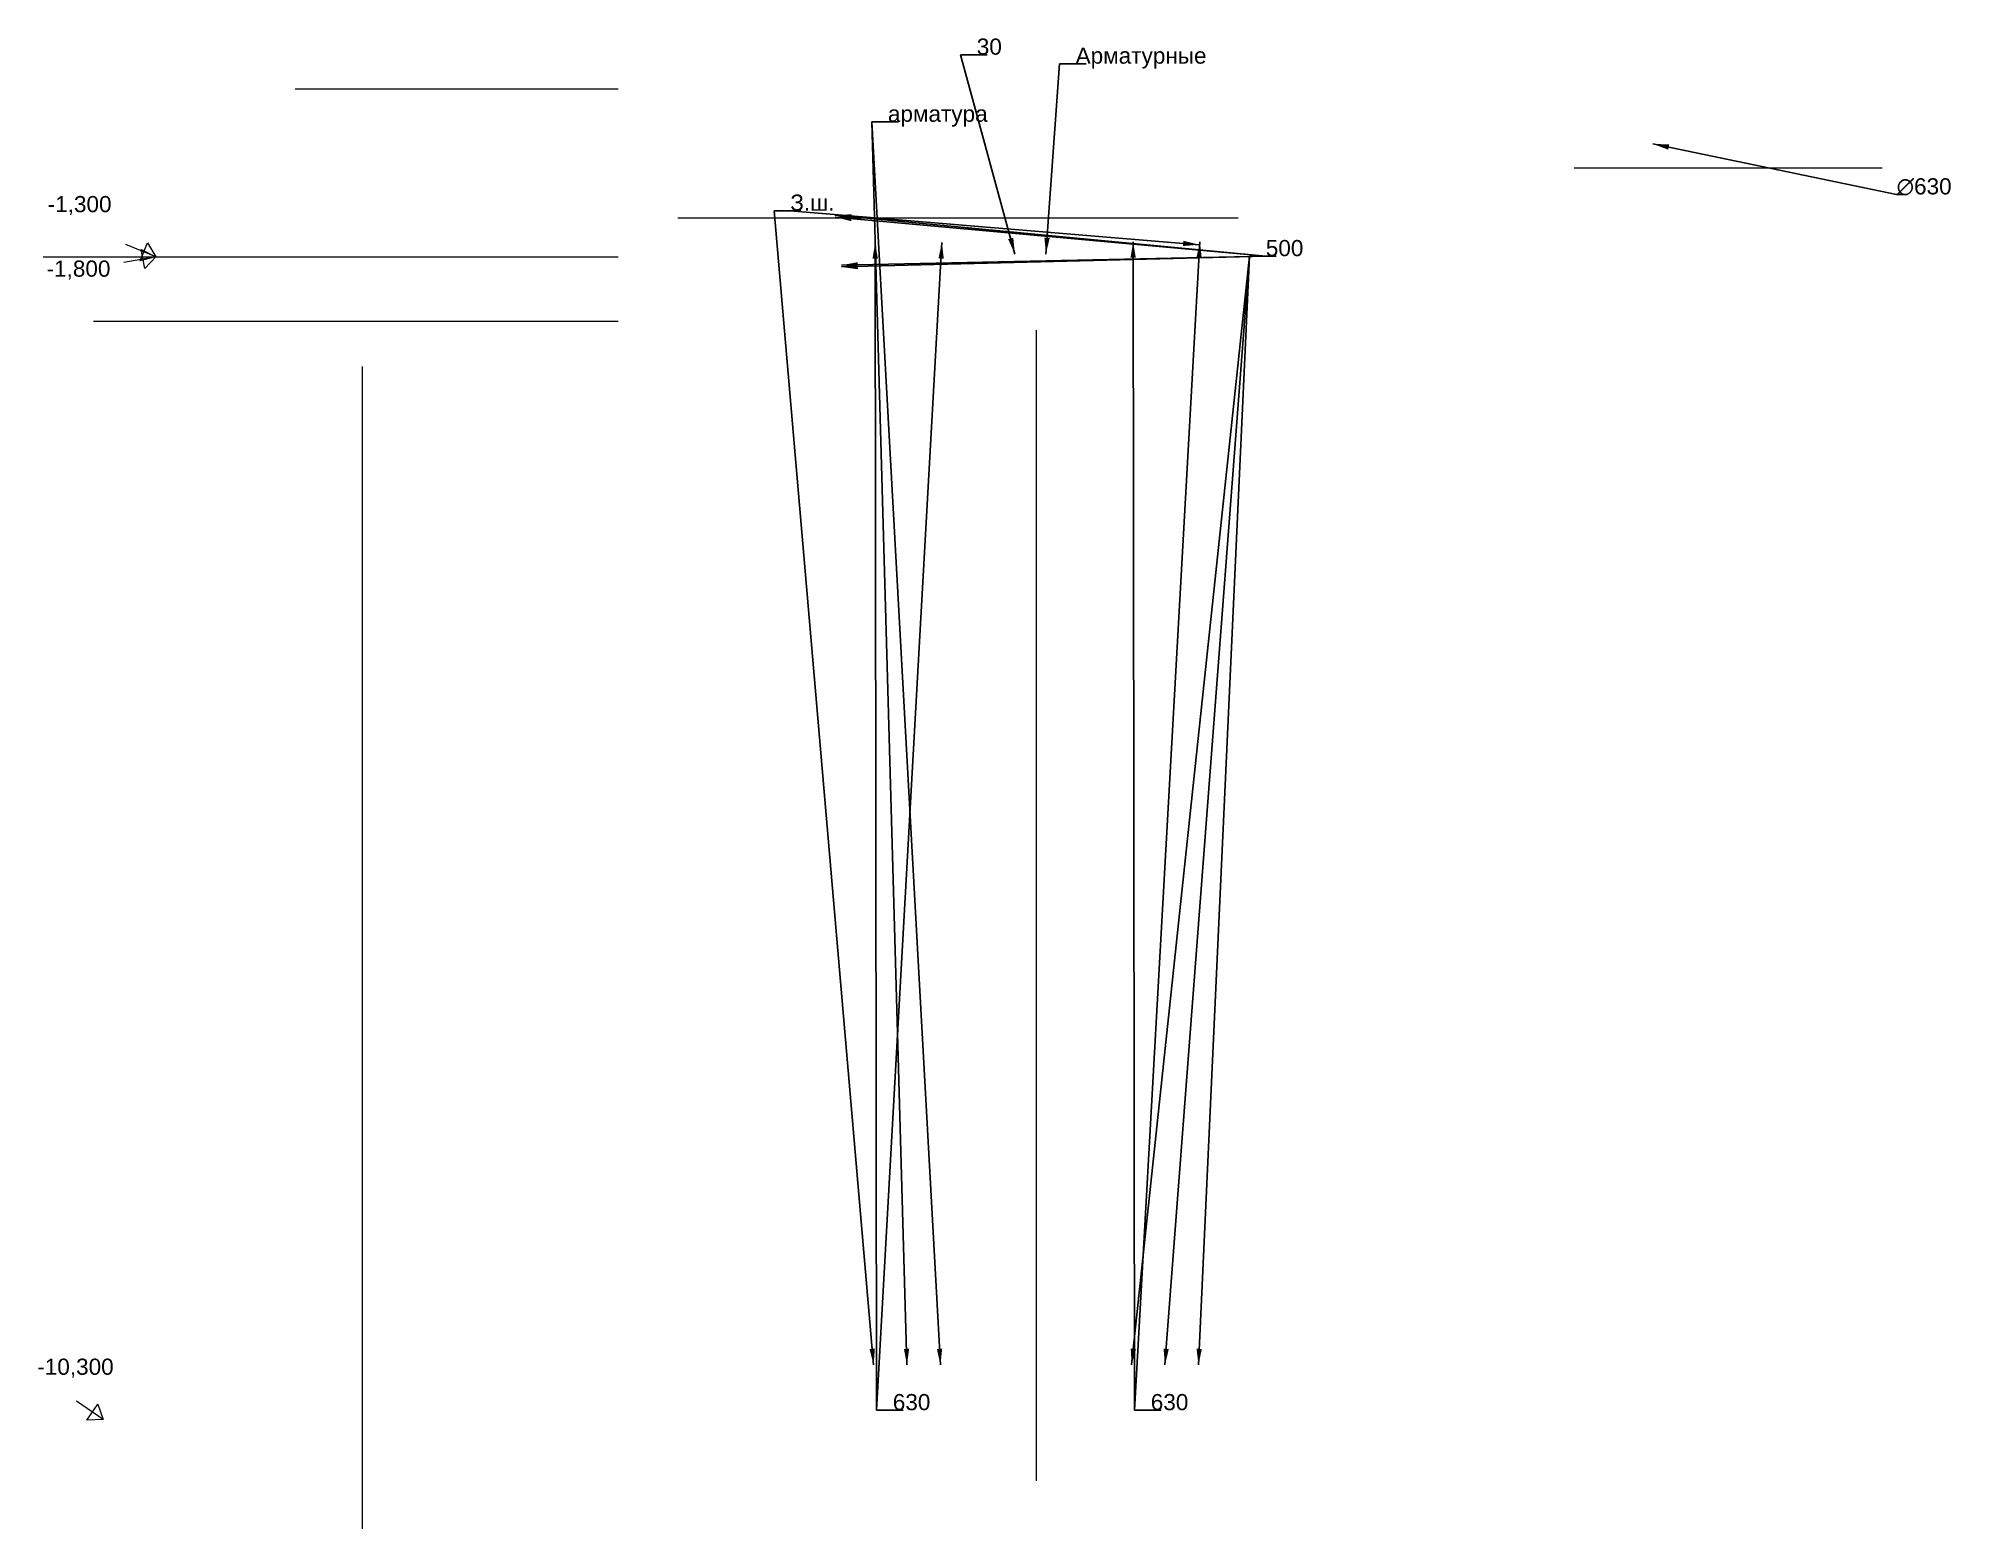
# Model space of a CAD drawing. Extents: x 45 to 341, y 45 to 276.
import ezdxf

# ---------------------------------------------------------------- set-up
doc = ezdxf.new("R2010")
doc.units = 0
doc.linetypes.add('TEYPDFCAD_CENTER', pattern=[20, 12, -3, 2, -3])
for name, color, linetype in [('PDF_ВЫНОСКИ', 7, 'Continuous'), ('PDF_ОСИ', 7, 'Continuous'), ('PDF_ОТМЕТКИ', 7, 'Continuous')]:
    doc.layers.add(name, color=color, linetype=linetype)
doc.styles.add('TEYPDFCAD_TEXT', font='arial.ttf')
doc.dimstyles.new('TEYPDFCAD_SCALE_1', dxfattribs={"dimtxt": 2.5, "dimasz": 2.5, "dimexe": 1.25, "dimexo": 0.75, "dimtad": 1, "dimdsep": 46, "dimtxsty": 'Standard', "dimcen": 0.09, "dimadec": 0, "dimazin": 0, "dimtfac": 1, "dimtofl": 0, "dimtmove": 0, "dimatfit": 3, "dimfxl": 1, "dimarcsym": 0})

# ---------------------------------------------------------------- blocks, each defined once
blk = doc.blocks.new('TEY_AXIS')
at = {"layer": 'PDF_ОСИ', "linetype": 'TEYPDFCAD_CENTER', "lineweight": 9}
blk.add_line((0, 0), (1, 0), dxfattribs=at)
blk = doc.blocks.new('TEY_LEVEL')
at = {"layer": 'PDF_ОТМЕТКИ', "lineweight": 9}
blk.add_line((0, 0), (5, 0), dxfattribs=at)
blk.add_lwpolyline([(0, 0), (2, 1.5), (2, -1.5)], close=True, dxfattribs=at)
at = {"layer": 'PDF_ОТМЕТКИ', "style": 'TEYPDFCAD_TEXT'}
blk.add_attdef('LEVEL', (6, -1.25), '', height=2.5, dxfattribs=at)

msp = doc.modelspace()

# ---------------------------------------------------------------- block references
at = {"layer": 'PDF_ОСИ', "rotation": 90}
for p, xscale in [((199.47, 52.9), 220.4085), ((95.02, 45.47), 224.8958333333333)]:
    msp.add_blockref('TEY_AXIS', p, dxfattribs=dict(at, xscale=xscale))
at = {"layer": 'PDF_ОСИ'}
for p, xscale in [((84.62, 268.39), 50.01683333333331), ((282.74, 256.18), 47.68849999999998), ((143.89, 248.41), 86.78333333333333), ((45.59, 242.4), 89.04816666666665), ((53.36, 232.41), 81.27999999999997)]:
    msp.add_blockref('TEY_AXIS', p, dxfattribs=dict(at, xscale=xscale))
at = {"layer": 'PDF_ОТМЕТКИ'}
ref = msp.add_blockref('TEY_LEVEL', (63.01, 242.4), dxfattribs=dict(at, rotation=157.6016515277394))
ref.add_attrib('LEVEL', '-1,300', (46.27, 249.3), dxfattribs={"height": 2.5, "style": 'TEYPDFCAD_TEXT'})
ref = msp.add_blockref('TEY_LEVEL', (63.01, 242.4), dxfattribs=dict(at, rotation=-169.6446782402389))
ref.add_attrib('LEVEL', '-1,800', (46.1, 239.31), dxfattribs={"height": 2.5, "style": 'TEYPDFCAD_TEXT'})
ref = msp.add_blockref('TEY_LEVEL', (54.86, 62.4), dxfattribs=dict(at, rotation=145.9276021559724))
ref.add_attrib('LEVEL', '-10,300', (44.66, 69.3), dxfattribs={"height": 2.5, "style": 'TEYPDFCAD_TEXT'})

# ---------------------------------------------------------------- texts
at = {"layer": 'PDF_ВЫНОСКИ', "style": 'TEYPDFCAD_TEXT'}
for s, p in [('30', (190.2, 273.68)), ('Арматурные', (205.51, 272.29)), ('арматура', (176.43, 263.29)), ('арматура', (176.43, 263.29)), ('З.ш.', (161.31, 249.53)), ('З.ш.', (161.31, 249.53)), ('∅630', (332.68, 252.05)), ('500', (234.97, 242.49)), ('500', (234.97, 242.49)), ('500', (234.97, 242.49)), ('500', (234.97, 242.49)), ('500', (234.97, 242.49)), ('500', (234.97, 242.49)), ('500', (234.97, 242.49)), ('630', (177.19, 63.82)), ('630', (177.19, 63.82)), ('630', (217.15, 63.82)), ('630', (217.15, 63.82))]:
    msp.add_text(s, height=2.5, dxfattribs=at).set_placement(p)

# ---------------------------------------------------------------- leaders
at = {"layer": 'PDF_ВЫНОСКИ', "lineweight": 9, "annotation_type": 0, "has_hookline": 1, "hookline_direction": 0}
for points in [[(196.11, 242.82), (187.7, 273.68), (190.2, 273.68)], [(200.91, 242.82), (203.01, 272.29), (205.51, 272.29)], [(184.57, 70.82), (173.93, 263.29), (176.43, 263.29)], [(179.39, 70.82), (173.93, 263.29), (176.43, 263.29)], [(294.94, 259.88), (332.68, 252.05)], [(174.22, 70.82), (158.81, 249.53), (161.31, 249.53)], [(224.66, 244.26), (161.31, 249.53)], [(168.28, 248.81), (234.97, 242.49)], [(168.28, 248.54), (234.97, 242.49)], [(174.46, 244.62), (174.69, 63.82), (177.19, 63.82)], [(184.81, 244.62), (174.69, 63.82), (177.19, 63.82)], [(214.42, 244.73), (214.65, 63.82), (217.15, 63.82)], [(224.77, 244.73), (214.65, 63.82), (217.15, 63.82)], [(169.27, 240.81), (234.97, 242.49)], [(169.27, 241.09), (234.97, 242.49)], [(214.19, 70.82), (232.47, 242.49), (234.97, 242.49)], [(219.35, 70.82), (232.47, 242.49), (234.97, 242.49)], [(224.54, 70.82), (232.47, 242.49), (234.97, 242.49)]]:
    msp.add_leader(points, dimstyle='TEYPDFCAD_SCALE_1', dxfattribs=at)

doc.saveas('drawing.dxf')
